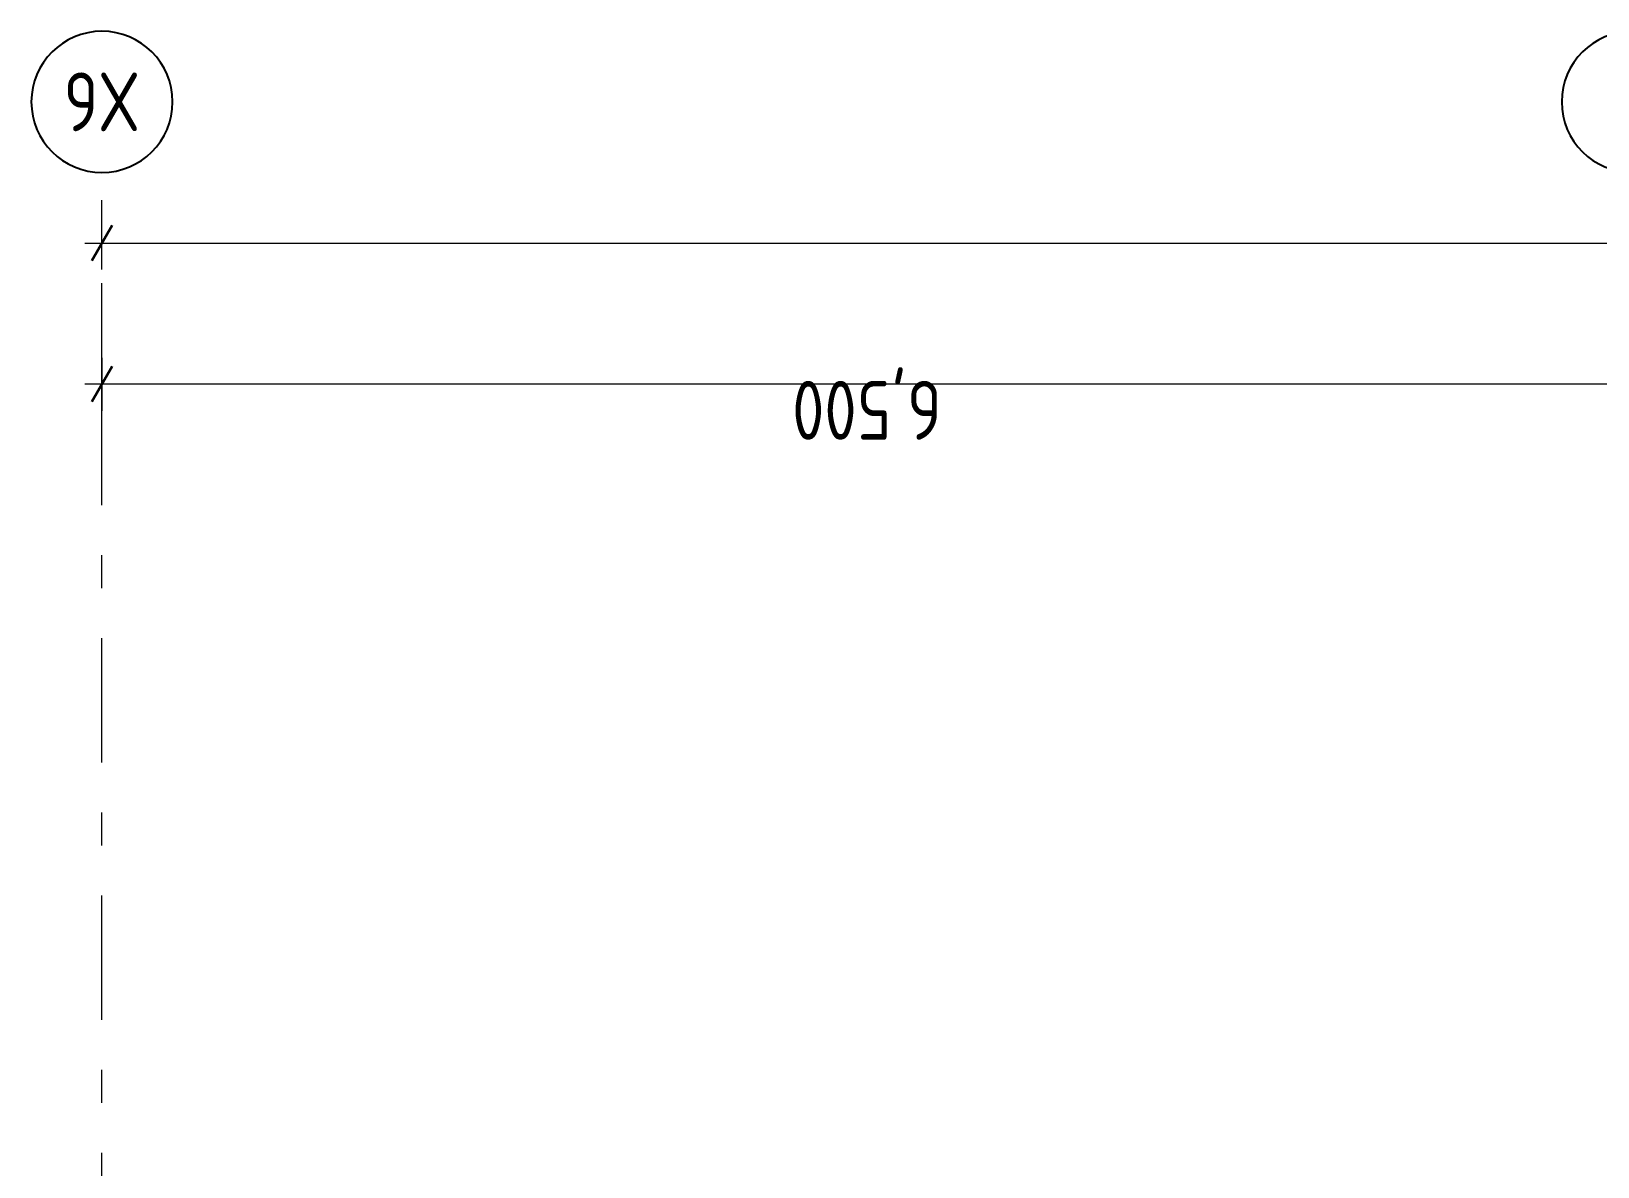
# Model space of a CAD drawing. Header units: millimetres. Extents: x 18162 to 3540582, y 72188 to 247925.
# Drawn here: x 20573 to 27226, y 96960 to 101785 of the extents above; entities that cross this region are included whole.
import ezdxf
from ezdxf.enums import TextEntityAlignment as Align

# ---------------------------------------------------------------- set-up
doc = ezdxf.new("R2010")
doc.units = ezdxf.units.MM
doc.header["$MEASUREMENT"] = 0
doc.linetypes.add('Double Dashed', pattern=[1093.611073, 529.166651, -211.666656, 141.111112, -211.666656])
doc.layers.add('Dimensioning - General', color=7, linetype='Continuous')
doc.layers.add('Structural - Grid', color=7, linetype='Continuous')
doc.styles.add('GENERATED_STYLE_3', font='', dxfattribs={"width": 0.8})
doc.styles.get('GENERATED_STYLE_3').set_extended_font_data('ISOCPEUR MON')
doc.dimstyles.new('GENERATED_STYLE__1', dxfattribs={"dimtxt": 250, "dimasz": 114, "dimexe": 0.18, "dimexo": 0.0625, "dimgap": 0, "dimtad": 1, "dimdec": 0, "dimzin": 0, "dimdsep": 46, "dimtxsty": 'GENERATED_STYLE_3', "dimblk": 'ARROWHEAD_2', "dimblk1": 'ARROWHEAD_2', "dimblk2": 'ARROWHEAD_2', "dimcen": 0.09, "dimclrd": 13, "dimclre": 13, "dimclrt": 13, "dimadec": 0, "dimazin": 0, "dimtfac": 1, "dimtdec": 4, "dimtmove": 0, "dimatfit": 3, "dimfxl": 1, "dimtolj": 1, "dimtzin": 0, "dimarcsym": 0})

# ---------------------------------------------------------------- blocks, each defined once
blk = doc.blocks.new('*D52')
at = {"layer": 'Dimensioning - General', "color": 13, "linetype": 'Continuous', "lineweight": 13, "transparency": 16777216}
for p, q in [((20873.5, 100773), (20873.5, 100998)), ((50873.5, 100773), (50873.5, 100998)), ((20800.1, 100885.5), (20873.5, 100885.5)), ((20873.5, 100885.5), (50873.5, 100885.5)), ((50873.5, 100885.5), (50946.8, 100885.5))]:
    blk.add_line(p, q, dxfattribs=at)
at = {"layer": 'Dimensioning - General', "color": 12, "linetype": 'Continuous', "lineweight": 35, "transparency": 16777216}
for p, q in [((20916.8, 100960.5), (20830.2, 100810.5)), ((50830.2, 100810.5), (50916.8, 100960.5))]:
    blk.add_line(p, q, dxfattribs=at)
at = {"layer": 'Dimensioning - General', "color": 13, "lineweight": 13, "transparency": 16777216, "insert": (36257.7, 100957.9), "char_height": 250, "attachment_point": 7, "rotation": 180, "style": 'GENERATED_STYLE_3'}
blk.add_mtext('\\A1;{\\pql;\\fISOCPEUR MON|b0|i0|c0|p0;\\W0.800000;30,000}', dxfattribs=at)
blk = doc.blocks.new('ARROWHEAD_2')
at = {"color": 0, "linetype": 'Continuous', "lineweight": 0}
for p, q in [((-0.378, -0.655), (0.378, 0.655)), ((0, 0), (-1, 0))]:
    blk.add_line(p, q, dxfattribs=at)
blk = doc.blocks.new('*D59')
at = {"layer": 'Dimensioning - General', "color": 13, "linetype": 'Continuous', "lineweight": 13, "transparency": 16777216}
for p, q in [((20873.5, 100398), (20873.5, 100173)), ((27373.5, 100398), (27373.5, 100173)), ((20873.5, 100285.5), (20800.1, 100285.5)), ((27373.5, 100285.5), (20873.5, 100285.5)), ((31373.5, 100285.5), (27373.5, 100285.5))]:
    blk.add_line(p, q, dxfattribs=at)
at = {"layer": 'Dimensioning - General', "color": 12, "linetype": 'Continuous', "lineweight": 35, "transparency": 16777216}
for p, q in [((20916.8, 100360.5), (20830.2, 100210.5)), ((27330.2, 100210.5), (27416.8, 100360.5))]:
    blk.add_line(p, q, dxfattribs=at)
at = {"layer": 'Dimensioning - General', "color": 13, "lineweight": 13, "transparency": 16777216, "insert": (24437.8, 100357.9), "char_height": 250, "attachment_point": 7, "rotation": 180, "style": 'GENERATED_STYLE_3'}
blk.add_mtext('\\A1;{\\pql;\\fISOCPEUR MON|b0|i0|c0|p0;\\W0.800000;6,500}', dxfattribs=at)
blk = doc.blocks.new('Standard grid marker[24]_3', base_point=(27373.5, 72524.1))
at = {"layer": 'Structural - Grid', "color": 13, "linetype": 'Continuous', "lineweight": 25, "flags": 128}
blk.add_lwpolyline([(27373.5, 101785.5, 1), (27373.5, 101185.5, 1)], format="xyb", close=True, dxfattribs=at)
at = {"layer": 'Structural - Grid', "color": 13, "lineweight": 13, "style": 'GENERATED_STYLE_3'}
blk.add_attdef('AC_MarkerText_1', text='', height=250, rotation=180, dxfattribs=at).set_placement((27373.5, 101360.5), align=Align.TOP_CENTER)
blk = doc.blocks.new('Standard grid marker[25]_3', base_point=(20873.5, 72524.1))
at = {"layer": 'Structural - Grid', "color": 13, "linetype": 'Double Dashed', "lineweight": 13}
for p, q in [((20873.5, 100185.5), (20873.5, 101185.5)), ((20873.5, 73524.1), (20873.5, 100185.5))]:
    blk.add_line(p, q, dxfattribs=at)
at = {"layer": 'Structural - Grid', "color": 13, "linetype": 'Continuous', "lineweight": 25, "flags": 128}
blk.add_lwpolyline([(20873.5, 101785.5, 1), (20873.5, 101185.5, 1)], format="xyb", close=True, dxfattribs=at)
at = {"layer": 'Structural - Grid', "color": 13, "linetype": 'Double Dashed', "lineweight": 13}
blk.add_point((20873.5, 100185.5), dxfattribs=at)
blk.add_point((20873.5, 100185.5), dxfattribs=at)
at = {"layer": 'Structural - Grid', "color": 13, "lineweight": 13, "style": 'GENERATED_STYLE_3'}
blk.add_attdef('AC_MarkerText_1', text='', height=250, rotation=180, dxfattribs=at).set_placement((20873.5, 101360.5), align=Align.TOP_CENTER)

msp = doc.modelspace()

# ---------------------------------------------------------------- block references
at = {"layer": 'Structural - Grid', "color": 13, "linetype": 'Continuous', "lineweight": 13}
ref = msp.add_blockref('Standard grid marker[25]_3', (20873.5, 72524.1), dxfattribs=at)
ref.add_attrib('AC_MarkerText_1', 'X6', dxfattribs={"color": 13, "lineweight": 13, "height": 250, "rotation": 180, "style": 'GENERATED_STYLE_3', "width": 0.8}).set_placement((20873.5, 101360.5), align=Align.TOP_CENTER)
msp.add_blockref('Standard grid marker[24]_3', (27373.5, 72524.1), dxfattribs=at)

# ---------------------------------------------------------------- dimensions: what is measured, and where the dimension line sits
at = {"layer": 'Dimensioning - General', "color": 13, "linetype": 'Continuous', "lineweight": 13}
for base, p1, p2, angle, picture, middle in [((50873.5, 100885.5), (20873.5, 101185.5), (50873.5, 101185.5), 0, '*D52', (35743.8, 100710.5)), ((20873.5, 100285.5), (27373.5, 101185.5), (20873.5, 101185.5), 180, '*D59', (24019.1, 100110.5))]:
    dim = msp.add_linear_dim(base=base, p1=p1, p2=p2, angle=angle, dimstyle='GENERATED_STYLE__1', dxfattribs=at)
    dim.commit()
    dim.dimension.update_dxf_attribs({"geometry": picture, "text_midpoint": middle, "dimtype": 160, "text_rotation": 180})

doc.saveas('drawing.dxf')
